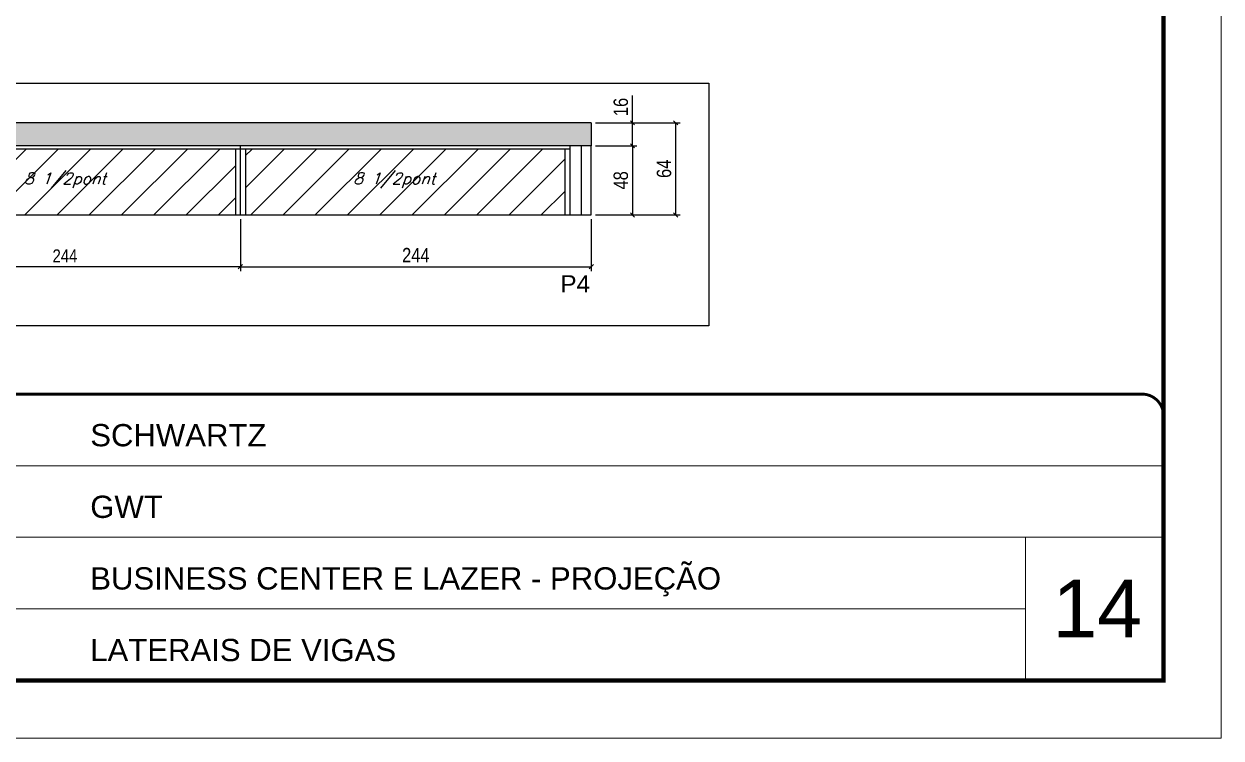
# Model space of a CAD drawing. Extents: x 2603 to 22413, y 1253 to 30260.
# Drawn here: x 4854 to 5686, y 25373 to 25870 of the extents above; entities that cross this region are included whole.
import ezdxf

# ---------------------------------------------------------------- set-up
doc = ezdxf.new("R2010")
doc.units = 0
doc.linetypes.add('CONTINUO', pattern=[0])
doc.linetypes.add('DASHED', pattern=[0.75, 0.5, -0.25])
for name, color, linetype in [('5', 5, 'Continuous'), ('COTA', 241, 'Continuous'), ('Painéis', 200, 'Continuous'), ('SARR_2.2x7', 40, 'Continuous'), ('SARR_3.5x7', 81, 'Continuous'), ('texto', 7, 'Continuous')]:
    doc.layers.add(name, color=color, linetype=linetype)
for name, color, linetype, lineweight in [('CARIMBO', 255, 'Continuous', 9), ('Folhas', 255, 'Continuous', 9), ('Hachura', 251, 'Continuous', 9), ('SARRAFO DE PRESSAO', 251, 'DASHED', 9)]:
    doc.layers.add(name, color=color, linetype=linetype, lineweight=lineweight)
doc.styles.add('ARIAL', font='arial.ttf')
doc.styles.add('COTA TECNICA', font='techl___.ttf', dxfattribs={"height": 10})
doc.styles.add('COTA TECNICA-50', font='techl___.ttf', dxfattribs={"height": 9})
doc.styles.add('Romans', font='romans.shx')
doc.styles.get("Standard").update_dxf_attribs({"font": 'arial.ttf'})
doc.dimstyles.new('COTA PAINEL-50', dxfattribs={"dimtxt": 9, "dimasz": 3, "dimexe": 3, "dimexo": 3, "dimgap": 3, "dimtad": 1, "dimdec": 1, "dimzin": 12, "dimdsep": 46, "dimtxsty": 'COTA TECNICA-50', "dimblk1": 'OBLIQUE', "dimblk2": 'OBLIQUE', "dimsah": 1, "dimcen": 0.9, "dimclrd": 4, "dimclre": 4, "dimclrt": 240, "dimadec": 1, "dimazin": 3, "dimtfac": 1, "dimtdec": 1, "dimtmove": 0, "dimatfit": 3, "dimfxl": 1, "dimtolj": 1, "dimtzin": 12, "dimarcsym": 0})
doc.dimstyles.new('PAINEL', dxfattribs={"dimtxt": 10, "dimasz": 3, "dimexe": 3, "dimexo": 3, "dimgap": 3, "dimtad": 1, "dimdec": 1, "dimzin": 12, "dimdsep": 46, "dimtxsty": 'COTA TECNICA', "dimblk1": 'OBLIQUE', "dimblk2": 'OBLIQUE', "dimsah": 1, "dimcen": 0.9, "dimclrd": 4, "dimclre": 4, "dimclrt": 240, "dimadec": 1, "dimazin": 3, "dimtfac": 1, "dimtdec": 1, "dimtmove": 0, "dimatfit": 3, "dimfxl": 1, "dimtolj": 1, "dimtzin": 12, "dimarcsym": 0})

# ---------------------------------------------------------------- blocks, each defined once
blk = doc.blocks.new('9999999999')
at = {"color": 30, "linetype": 'CONTINUO'}
for p, q in [((98564.56, 34379.64), (99583.98, 34379.64)), ((98564.56, 34329.83), (99487.98, 34329.83)), ((99583.98, 34329.83), (99487.98, 34329.83)), ((99487.98, 34329.83), (99487.98, 34230.21)), ((98564.56, 34280.02), (99487.98, 34280.02))]:
    blk.add_line(p, q, dxfattribs=at)
at = {"color": 30, "linetype": 'CONTINUO', "const_width": 2}
blk.add_lwpolyline([(99583.98, 34230.21), (99583.98, 34414.45, 0.414214), (99568.98, 34429.45), (98228.98, 34429.45, 0.414214), (98213.98, 34414.45), (98213.98, 34245.21, 0.414214), (98228.98, 34230.21), (99583.98, 34230.21)], format="xyb", dxfattribs=at)
at = {"layer": 'Folhas'}
blk.add_lwpolyline([(98138.98, 34190.21), (99623.98, 34190.21), (99623.98, 35240.21), (98138.98, 35240.21)], close=True, dxfattribs=at)
at = {"layer": 'Folhas', "color": 30, "const_width": 3}
blk.add_lwpolyline([(98213.98, 34230.21), (99583.98, 34230.21), (99583.98, 35200.21), (98213.98, 35200.21)], close=True, dxfattribs=at)
at = {"color": 7, "linetype": 'Continuous', "ltscale": 5, "style": 'ARIAL'}
for s, height, p in [('SCHWARTZ', 15.483, (98837.68, 34393.13)), ('GWT', 15.483, (98837.68, 34343.32)), ('BUSINESS CENTER E LAZER - PROJEÇÃO', 15.4829, (98837.68, 34293.51)), ('LATERAIS DE VIGAS', 15.4829, (98837.68, 34243.7))]:
    blk.add_text(s, height=height, dxfattribs=at).set_placement(p)
blk = doc.blocks.new('_Oblique')
at = {"color": 0, "linetype": 'ByBlock', "lineweight": -2}
blk.add_line((-0.5, -0.5), (0.5, 0.5), dxfattribs=at)
blk = doc.blocks.new('*D519')
at = {"layer": 'COTA', "color": 4, "linetype": 'ByBlock', "lineweight": -2, "transparency": 16777216}
for p, q in [((4760.56, 25734.35), (4760.56, 25698.26)), ((5004.56, 25734.35), (5004.56, 25698.26)), ((5004.56, 25701.26), (4760.56, 25701.26))]:
    blk.add_line(p, q, dxfattribs=at)
at = {"layer": 'Defpoints', "color": 0, "linetype": 'ByBlock', "transparency": 16777216}
for p in [(4760.56, 25737.35), (5004.56, 25737.35), (4760.56, 25701.26)]:
    blk.add_point(p, dxfattribs=at)
at = {"layer": 'COTA', "color": 4, "linetype": 'ByBlock', "lineweight": -2, "transparency": 16777216, "xscale": 3, "yscale": 3, "zscale": 3, "rotation": 180}
blk.add_blockref('_Oblique', (4760.56, 25701.26), dxfattribs=at)
at = {"layer": 'COTA', "color": 4, "linetype": 'ByBlock', "lineweight": -2, "transparency": 16777216, "xscale": 3, "yscale": 3, "zscale": 3}
blk.add_blockref('_Oblique', (5004.56, 25701.26), dxfattribs=at)
at = {"layer": 'COTA', "color": 240, "linetype": 'ByBlock', "transparency": 16777216, "insert": (4882.56, 25708.83), "char_height": 9, "attachment_point": 5, "style": 'COTA TECNICA-50'}
blk.add_mtext('\\A1;244', dxfattribs=at)
blk = doc.blocks.new('*D2803')
at = {"layer": 'COTA', "color": 4, "linetype": 'ByBlock', "lineweight": -2, "transparency": 16777216}
for p, q in [((5004.56, 25734.35), (5004.56, 25698.26)), ((5248.56, 25734.35), (5248.56, 25698.26)), ((5004.56, 25701.26), (5248.56, 25701.26))]:
    blk.add_line(p, q, dxfattribs=at)
at = {"layer": 'Defpoints', "color": 0, "linetype": 'ByBlock', "transparency": 16777216}
for p in [(5004.56, 25737.35), (5248.56, 25737.35), (5248.56, 25701.26)]:
    blk.add_point(p, dxfattribs=at)
at = {"layer": 'COTA', "color": 4, "linetype": 'ByBlock', "lineweight": -2, "transparency": 16777216, "xscale": 3, "yscale": 3, "zscale": 3, "rotation": 180}
blk.add_blockref('_Oblique', (5004.56, 25701.26), dxfattribs=at)
at = {"layer": 'COTA', "color": 4, "linetype": 'ByBlock', "lineweight": -2, "transparency": 16777216, "xscale": 3, "yscale": 3, "zscale": 3}
blk.add_blockref('_Oblique', (5248.56, 25701.26), dxfattribs=at)
at = {"layer": 'COTA', "color": 240, "linetype": 'ByBlock', "transparency": 16777216, "insert": (5126.56, 25709.33), "char_height": 10, "attachment_point": 5, "style": 'COTA TECNICA'}
blk.add_mtext('\\A1;244', dxfattribs=at)
blk = doc.blocks.new('*D2804')
at = {"layer": 'COTA', "color": 4, "linetype": 'ByBlock', "lineweight": -2, "transparency": 16777216}
for p, q in [((5251.56, 25785.35), (5280.22, 25785.35)), ((5277.22, 25785.35), (5277.22, 25737.35)), ((5251.56, 25737.35), (5280.22, 25737.35))]:
    blk.add_line(p, q, dxfattribs=at)
at = {"layer": 'Defpoints', "color": 0, "linetype": 'ByBlock', "transparency": 16777216}
for p in [(5248.56, 25785.35), (5248.56, 25737.35), (5277.22, 25737.35)]:
    blk.add_point(p, dxfattribs=at)
at = {"layer": 'COTA', "color": 4, "linetype": 'ByBlock', "lineweight": -2, "transparency": 16777216, "xscale": 3, "yscale": 3, "zscale": 3}
for p, rotation in [((5277.22, 25785.35), 90), ((5277.22, 25737.35), 270)]:
    blk.add_blockref('_Oblique', p, dxfattribs=dict(at, rotation=rotation))
at = {"layer": 'COTA', "color": 240, "linetype": 'ByBlock', "transparency": 16777216, "insert": (5269.13, 25761.35), "char_height": 10, "attachment_point": 5, "rotation": 90, "style": 'COTA TECNICA'}
blk.add_mtext('\\A1;48', dxfattribs=at)
blk = doc.blocks.new('*D2805')
at = {"layer": 'COTA', "color": 4, "linetype": 'ByBlock', "lineweight": -2, "transparency": 16777216}
for p, q in [((5277.22, 25801.35), (5277.22, 25820.36)), ((5251.56, 25801.35), (5280.22, 25801.35)), ((5277.22, 25785.35), (5277.22, 25801.35)), ((5251.56, 25785.35), (5280.22, 25785.35))]:
    blk.add_line(p, q, dxfattribs=at)
at = {"layer": 'Defpoints', "color": 0, "linetype": 'ByBlock', "transparency": 16777216}
for p in [(5248.56, 25801.35), (5277.22, 25801.35), (5248.56, 25785.35)]:
    blk.add_point(p, dxfattribs=at)
at = {"layer": 'COTA', "color": 4, "linetype": 'ByBlock', "lineweight": -2, "transparency": 16777216, "xscale": 3, "yscale": 3, "zscale": 3}
for p, rotation in [((5277.22, 25801.35), 90), ((5277.22, 25785.35), 270)]:
    blk.add_blockref('_Oblique', p, dxfattribs=dict(at, rotation=rotation))
at = {"layer": 'COTA', "color": 240, "linetype": 'ByBlock', "transparency": 16777216, "insert": (5269.12, 25812.36), "char_height": 10, "attachment_point": 5, "rotation": 90, "style": 'COTA TECNICA'}
blk.add_mtext('\\A1;16', dxfattribs=at)
blk = doc.blocks.new('*D2806')
at = {"layer": 'COTA', "color": 4, "linetype": 'ByBlock', "lineweight": -2, "transparency": 16777216}
for p, q in [((5251.56, 25801.35), (5310.27, 25801.35)), ((5307.27, 25737.35), (5307.27, 25801.35)), ((5251.56, 25737.35), (5310.27, 25737.35))]:
    blk.add_line(p, q, dxfattribs=at)
at = {"layer": 'Defpoints', "color": 0, "linetype": 'ByBlock', "transparency": 16777216}
for p in [(5248.56, 25801.35), (5307.27, 25801.35), (5248.56, 25737.35)]:
    blk.add_point(p, dxfattribs=at)
at = {"layer": 'COTA', "color": 4, "linetype": 'ByBlock', "lineweight": -2, "transparency": 16777216, "xscale": 3, "yscale": 3, "zscale": 3}
for p, rotation in [((5307.27, 25801.35), 90), ((5307.27, 25737.35), 270)]:
    blk.add_blockref('_Oblique', p, dxfattribs=dict(at, rotation=rotation))
at = {"layer": 'COTA', "color": 240, "linetype": 'ByBlock', "transparency": 16777216, "insert": (5299.17, 25769.35), "char_height": 10, "attachment_point": 5, "rotation": 90, "style": 'COTA TECNICA'}
blk.add_mtext('\\A1;64', dxfattribs=at)

msp = doc.modelspace()

# ---------------------------------------------------------------- hatches: boundary and pattern name
at = {"layer": 'COTA', "linetype": 'ByBlock'}
h = msp.add_hatch(dxfattribs=at)
h.set_pattern_fill('AR-CONC', color=256, scale=0.03)
h.set_pattern_definition([(50, (-128165.0135, -6852.6338), (5.46554007, -0.47817257), [0.5715, -6.2865]), (355, (-128165.0135, -6852.634), (-1.05730264, 5.73170536), [0.4572, -5.02921753]), (100.4514447, (-128164.558, -6852.6736), (4.40823741, 5.25353256), [0.48570026, -5.34270734]), (46.1842, (-128165.0135, -6851.11), (8.13237123, -1.26126984), [0.85725, -9.42975]), (96.6355576, (-128164.336, -6851.215), (7.122124, 7.42278374), [0.7285507, -8.01406824]), (351.184151, (-128165.0135, -6851.11), (7.122124, 7.42278374), [0.685799, -7.54379196]), (21, (-128164.2515, -6851.4908), (4.54843174, -3.06795595), [0.5715, -6.2865]), (326, (-128164.2515, -6851.491), (1.85406085, 5.52563898), [0.4572, -5.0292]), (71.451445, (-128163.8725, -6851.7464), (6.40249258, 2.45768307), [0.48570026, -5.34269813]), (37.5, (-128165.0135, -6852.6338), (0.092658098, 2.536651166), [0, -4.96824, 0, -5.1054, 0, -5.04825]), (7.5, (-128165.0135, -6852.6338), (2.004589875, 3.005417245), [0, -2.91084, 0, -4.85394, 0, -1.92405]), (327.5, (-128166.7128, -6852.6338), (4.067717855, -0.17186232), [0, -1.905, 0, -5.9436, 0, -7.8867]), (317.5, (-128167.4748, -6852.6338), (4.44387544, 0.76279473), [0, -2.4765, 0, -3.94716, 0, -5.6007])])
h.paths.add_polyline_path([(4533.56, 25801.35), (4533.56, 25785.35), (5248.56, 25785.35), (5248.56, 25801.35)])
at = {"layer": 'Hachura', "linetype": 'ByBlock'}
h = msp.add_hatch(dxfattribs=at)
h.set_pattern_fill('ANSI31', color=256, scale=5)
h.set_pattern_definition([(45, (-126418.031, -5382.983), (-11.2253202, 11.2253202), [])])
h.paths.add_polyline_path([(4757.06, 25737.35), (4757.06, 25783.15), (4552.06, 25783.15), (4552.06, 25737.35)])
h.paths.add_polyline_path([(4764.06, 25783.15), (4764.06, 25737.35), (5001.06, 25737.35), (5001.06, 25783.15)])
h.paths.add_polyline_path([(5230.06, 25737.35), (5230.06, 25783.15), (5008.06, 25783.15), (5008.06, 25737.35)])

# ---------------------------------------------------------------- linework, layer by layer
at = {"layer": 'COTA', "linetype": 'ByBlock'}
for q in [(4533.56, 25801.35), (5248.56, 25785.35)]:
    msp.add_line((5248.56, 25801.35), q, dxfattribs=at)
at = {"layer": 'COTA'}
msp.add_lwpolyline([(4488.84, 25828.88), (5330.32, 25828.88), (5330.32, 25660.18), (4488.84, 25660.18)], close=True, dxfattribs=at)
at = {"layer": 'Painéis', "linetype": 'Continuous'}
for p, q in [((5248.56, 25785.35), (4533.56, 25785.35)), ((5004.56, 25737.35), (5004.56, 25785.35)), ((5248.56, 25737.35), (5248.56, 25785.35)), ((4533.56, 25737.35), (5248.56, 25737.35))]:
    msp.add_line(p, q, dxfattribs=at)
at = {"layer": 'SARR_2.2x7', "linetype": 'Continuous'}
for p, q in [((5004.56, 25783.15), (4760.56, 25783.15)), ((5233.56, 25783.15), (5004.56, 25783.15)), ((5241.56, 25785.35), (5241.56, 25737.35))]:
    msp.add_line(p, q, dxfattribs=at)
at = {"layer": 'SARR_3.5x7'}
for p, q in [((5001.06, 25783.15), (5001.06, 25737.35)), ((5008.06, 25783.15), (5008.06, 25737.35)), ((5230.06, 25783.15), (5230.06, 25737.35)), ((5233.56, 25785.35), (5233.56, 25737.35))]:
    msp.add_line(p, q, dxfattribs=at)

# ---------------------------------------------------------------- block references
at = {"layer": 'SARRAFO DE PRESSAO', "color": 6, "linetype": 'ByBlock'}
msp.add_blockref('9999999999', (-93937.51, -8816.76), dxfattribs=at)

# ---------------------------------------------------------------- texts
at = {"layer": '5', "linetype": 'Continuous'}
msp.add_text('P4', height=12, rotation=359.99996, dxfattribs=at).set_placement((5227.13, 25683.36))
at = {"layer": 'CARIMBO', "style": 'ARIAL'}
msp.add_text('14', height=40, dxfattribs=at).set_placement((5569.33, 25443.59))
at = {"layer": 'texto', "color": 2, "char_height": 8, "attachment_point": 5, "style": 'Romans'}
for insert in [(4882.56, 25761.35), (5111.56, 25761.35)]:
    msp.add_mtext('{\\Q19;\\C256;8 1/2pont}', dxfattribs=dict(at, insert=insert))

# ---------------------------------------------------------------- dimensions: what is measured, and where the dimension line sits
at = {"layer": 'COTA', "linetype": 'ByBlock'}
for base, p1, p2, picture, middle in [((5277.22, 25801.35), (5248.56, 25785.35), (5248.56, 25801.35), '*D2805', (5269.12, 25812.36)), ((5307.27, 25801.35), (5248.56, 25737.35), (5248.56, 25801.35), '*D2806', (5299.17, 25769.35)), ((5277.22, 25737.35), (5248.56, 25785.35), (5248.56, 25737.35), '*D2804', (5269.13, 25761.35))]:
    dim = msp.add_linear_dim(base=base, p1=p1, p2=p2, angle=90, dimstyle='PAINEL', dxfattribs=at)
    dim.commit()
    dim.dimension.update_dxf_attribs({"geometry": picture, "text_midpoint": middle})
dim = msp.add_linear_dim(base=(4760.56, 25701.26), p1=(5004.56, 25737.35), p2=(4760.56, 25737.35), dimstyle='COTA PAINEL-50', override={"dimarcsym": 1}, dxfattribs=at)
dim.commit()
dim.dimension.update_dxf_attribs({"geometry": '*D519', "text_midpoint": (4882.56, 25708.83)})
dim = msp.add_linear_dim(base=(5248.56, 25701.26), p1=(5004.56, 25737.35), p2=(5248.56, 25737.35), dimstyle='PAINEL', dxfattribs=at)
dim.commit()
dim.dimension.update_dxf_attribs({"geometry": '*D2803', "text_midpoint": (5126.56, 25709.33)})

doc.saveas('drawing.dxf')
